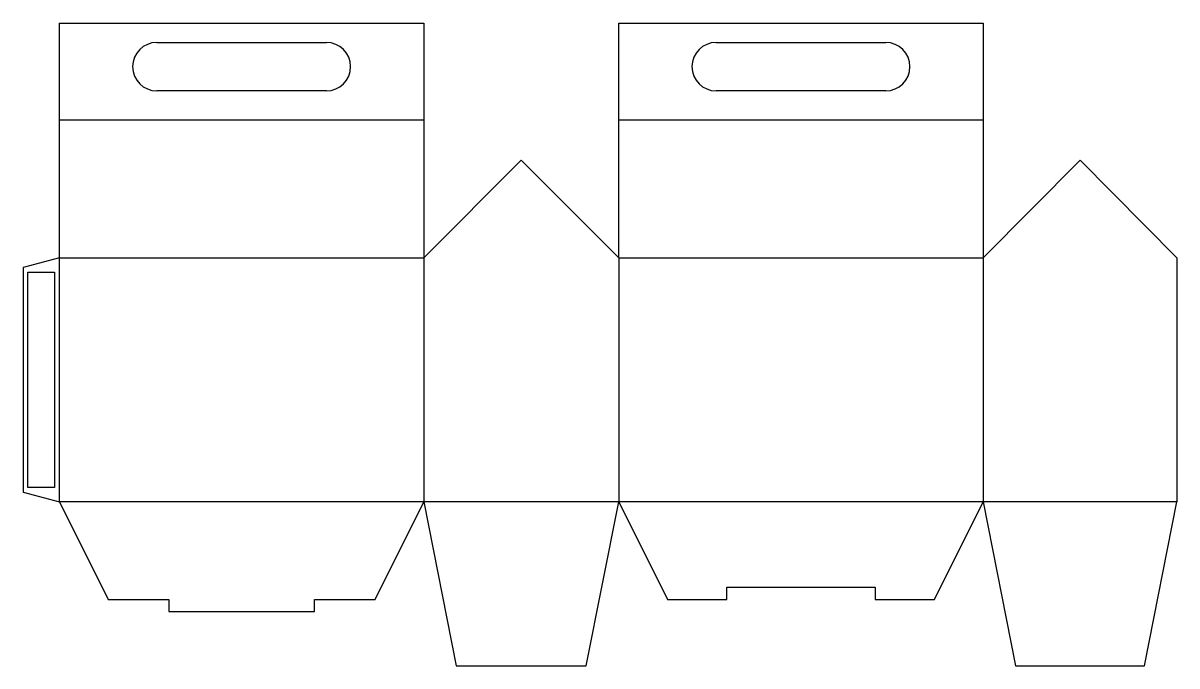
# Model space of a CAD drawing. Header units: millimetres. Extents: x 0 to 476, y 0 to 265.
import ezdxf

# ---------------------------------------------------------------- set-up
doc = ezdxf.new("R2010")
doc.units = ezdxf.units.MM
for name, color, linetype in [('CREASE', 5, 'CONTINUOUS'), ('CUT', 1, 'CONTINUOUS'), ('GLUE', 2, 'CONTINUOUS')]:
    doc.layers.add(name, color=color, linetype=linetype)

msp = doc.modelspace()

# ---------------------------------------------------------------- linework, layer by layer
at = {"layer": 'CREASE'}
for p, q in [((15, 225.489), (165.45, 225.489)), ((245.9, 225.489), (396.35, 225.489)), ((15, 67.703), (15, 168.603)), ((15, 168.603), (165.45, 168.603)), ((165.45, 168.603), (165.45, 67.703)), ((245.9, 168.603), (245.9, 67.703)), ((245.9, 168.603), (396.35, 168.603)), ((396.35, 168.603), (396.35, 67.703)), ((165.45, 67.703), (15, 67.703)), ((245.9, 67.703), (165.45, 67.703)), ((396.35, 67.703), (245.9, 67.703)), ((476.35, 67.703), (396.35, 67.703))]:
    msp.add_line(p, q, dxfattribs=at)
at = {"layer": 'CUT'}
for p, q in [((15, 225.489), (15, 265.489)), ((15, 265.489), (165.45, 265.489)), ((165.45, 265.489), (165.45, 225.489)), ((245.9, 225.489), (245.9, 265.489)), ((245.9, 265.489), (396.35, 265.489)), ((396.35, 265.489), (396.35, 225.489)), ((55.225, 257.489), (125.225, 257.489)), ((286.125, 257.489), (356.125, 257.489)), ((125.225, 237.489), (55.225, 237.489)), ((356.125, 237.489), (286.125, 237.489)), ((15, 168.603), (15, 225.489)), ((165.45, 225.489), (165.45, 168.603)), ((245.9, 168.603), (245.9, 225.489)), ((396.35, 225.489), (396.35, 168.603)), ((165.45, 168.603), (205.675, 208.828)), ((205.675, 208.828), (245.9, 168.603)), ((396.35, 168.603), (436.35, 208.828)), ((436.35, 208.828), (476.35, 168.603)), ((15, 168.603), (0, 164.583)), ((476.35, 168.603), (476.35, 67.703)), ((0, 164.583), (0, 71.722)), ((0, 71.722), (15, 67.703)), ((15, 67.703), (35.113, 27.478)), ((145.337, 27.478), (165.45, 67.703)), ((165.45, 67.703), (178.858, 0)), ((232.492, 0), (245.9, 67.703)), ((245.9, 67.703), (266.013, 27.478)), ((376.237, 27.478), (396.35, 67.703)), ((396.35, 67.703), (409.683, 0)), ((463.017, 0), (476.35, 67.703)), ((290.535, 27.478), (290.535, 32.478)), ((290.535, 32.478), (351.715, 32.478)), ((351.715, 32.478), (351.715, 27.478)), ((35.113, 27.478), (60.135, 27.478)), ((60.135, 27.478), (60.135, 22.478)), ((120.315, 22.478), (120.315, 27.478)), ((120.315, 27.478), (145.337, 27.478)), ((266.013, 27.478), (290.535, 27.478)), ((351.715, 27.478), (376.237, 27.478)), ((60.135, 22.478), (120.315, 22.478)), ((178.858, 0), (232.492, 0)), ((409.683, 0), (463.017, 0))]:
    msp.add_line(p, q, dxfattribs=at)
for centre, start, end in [((55.225, 247.489), 90, 180), ((125.225, 247.489), 0, 90), ((286.125, 247.489), 90, 180), ((356.125, 247.489), 0, 90), ((55.225, 247.489), 180, 270), ((125.225, 247.489), 270, 0), ((286.125, 247.489), 180, 270), ((356.125, 247.489), 270, 0)]:
    msp.add_arc(centre, 10, start, end, dxfattribs=at)
at = {"layer": 'GLUE'}
for p, q in [((2, 162.583), (13, 162.583)), ((2, 73.722), (2, 162.583)), ((13, 162.583), (13, 73.722)), ((13, 73.722), (2, 73.722))]:
    msp.add_line(p, q, dxfattribs=at)

doc.saveas('drawing.dxf')
